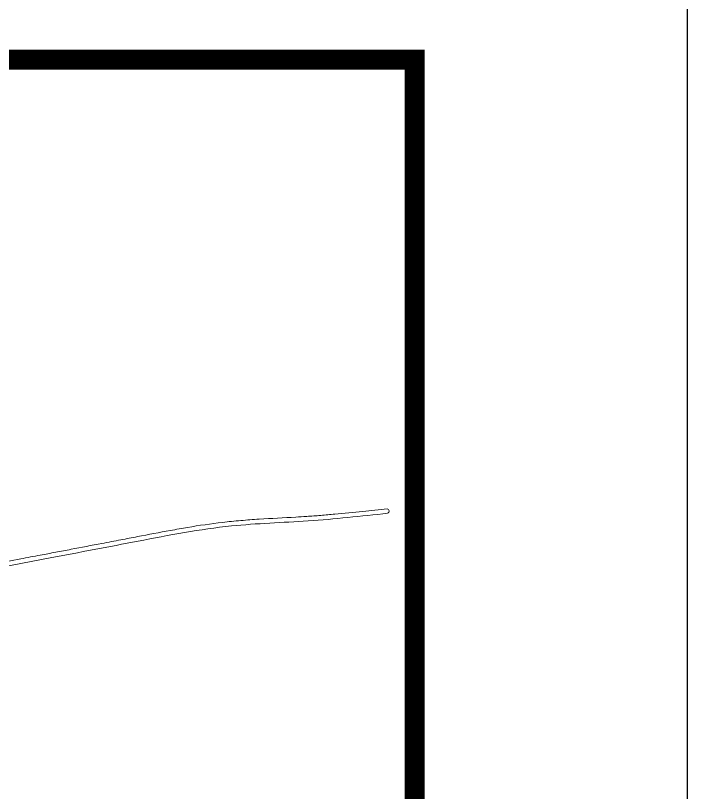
# Model space of a CAD drawing. Extents: x -1855204 to -1466800, y -1308584 to -996495.
# Drawn here: x -1661730 to -1660835, y -1071836 to -1070802 of the extents above; entities that cross this region are included whole.
import ezdxf

# ---------------------------------------------------------------- set-up
doc = ezdxf.new("R2010")
doc.units = 0
doc.header["$LTSCALE"] = 150
for name, color, linetype, lineweight in [('05.Text', 253, 'Continuous', 18), ('11.Khung bo', 32, 'Continuous', 50), ('12.Khung', 36, 'Continuous', 25)]:
    doc.layers.add(name, color=color, linetype=linetype, lineweight=lineweight)

# ---------------------------------------------------------------- blocks, each defined once
blk = doc.blocks.new('100')
at = {"layer": '05.Text', "color": 1}
blk.add_arc((1901175, -931477.3), 3.2, 294.4268, 78.1554, dxfattribs=at)
for points, knots in [([(1899973.1, -931201.6), (1899966.6, -931199.8), (1899954.3, -931196.3), (1899937.8, -931203.3), (1899921.5, -931213.4), (1899904.4, -931231.5), (1899888.2, -931254.1), (1899873, -931280.3), (1899858.3, -931304.3), (1899845.2, -931331), (1899822.9, -931367), (1899803.4, -931413.7), (1899787, -931444), (1899770.7, -931482.6), (1899769.7, -931436.2), (1899784.8, -931412.6), (1899814.5, -931392.6), (1899836.1, -931391.1), (1899852.3, -931394.6), (1899861.5, -931406.4), (1899863.5, -931422.3), (1899859.4, -931446.7), (1899853.1, -931470.8), (1899843.2, -931497.9), (1899834.8, -931518.2), (1899807.7, -931572.4), (1899849, -931495.3), (1899866.2, -931464.9), (1899878.9, -931438.6), (1899894.2, -931427.7), (1899906.6, -931426.8), (1899911.5, -931438.4), (1899909.9, -931450.2), (1899905.1, -931464.5), (1899897.9, -931483.9), (1899889.8, -931509.2), (1899883.5, -931532.1), (1899865.5, -931580.8), (1899892.4, -931515), (1899903.8, -931485.8), (1899917.2, -931460.8), (1899934.2, -931438.9), (1899958.3, -931433.4), (1899972.2, -931447.4), (1899972.9, -931463.9), (1899968.8, -931477.8), (1899965.3, -931493), (1899957.4, -931508.4), (1899946, -931551.5), (1899963.4, -931502.7), (1899973.5, -931479.8), (1899983.3, -931444.7), (1899999.7, -931421.2), (1900020.4, -931411), (1900037.6, -931414.1), (1900043.5, -931426.4), (1900043.2, -931438.1), (1900041.7, -931451.3), (1900039.7, -931464.3), (1900036.6, -931477.6), (1900032.9, -931488.4), (1900028.6, -931500.3), (1900022.7, -931514.4), (1900006.4, -931554.3), (1900038.7, -931495.6), (1900053.3, -931468.1), (1900076, -931425.5), (1900096.3, -931404.6), (1900119.1, -931392.6), (1900135.8, -931407.2), (1900134.8, -931429.2), (1900128.5, -931452.3), (1900118.1, -931472.7), (1900112.7, -931490.7), (1900104.3, -931503.6), (1900097.5, -931512.5), (1900082.8, -931522), (1900083.1, -931497.2), (1900082.5, -931478.9), (1900087.4, -931446.9), (1900090.3, -931411.7), (1900108, -931364.3), (1900141.1, -931300.8), (1900188.1, -931216.4), (1900258.3, -931141.6), (1900328.9, -931084), (1900390.5, -931028.5), (1900462.8, -930995.7), (1900527.5, -930964), (1900585, -930952.3), (1900634, -930953.8), (1900660.7, -930993), (1900653.1, -931043.8), (1900622.8, -931100.2), (1900584.4, -931174.1), (1900521.5, -931236), (1900460.6, -931308.1), (1900390.9, -931375.3), (1900300.5, -931445.5), (1900212.5, -931523.4), (1900117.7, -931598.5), (1900022.2, -931665.1), (1899919.5, -931735.8), (1899859, -931775.2), (1899777.4, -931844.1), (1899852.4, -931830.2), (1899892.8, -931817.1), (1899947.5, -931794.8), (1900034.7, -931760.2), (1900143.6, -931709.5), (1900290.9, -931663.1), (1900443.6, -931613.6), (1900590.7, -931564.8), (1900725.1, -931539.8), (1900843.1, -931517.3), (1900958.1, -931495), (1901070.9, -931491.8), (1901140.7, -931484.1), (1901176.3, -931480.2)], [0, 0, 0, 0, 19.742736, 37.133711, 51.551109, 77.355177, 111.043228, 134.8749, 168.044937, 195.531963, 223.83206, 296.579604, 334.006538, 354.862187, 374.114917, 422.887411, 452.068937, 474.719362, 486.70833, 499.788035, 516.471079, 533.408581, 573.712401, 591.872122, 617.766461, 649.305708, 711.400313, 744.882204, 779.031282, 791.720508, 801.10504, 810.905666, 823.841208, 837.146436, 855.839349, 886.372303, 913.743024, 937.882632, 993.135332, 1012.578644, 1046.559001, 1074.358066, 1094.38071, 1111.558876, 1125.489315, 1142.037403, 1155.384571, 1170.812574, 1201.849995, 1226.568972, 1266.374313, 1298.841021, 1330.027806, 1350.1848, 1365.448368, 1376.030322, 1387.990701, 1400.504845, 1415.805625, 1427.557431, 1441.212789, 1450.201596, 1464.583471, 1494.495999, 1521.199494, 1587.987784, 1627.792367, 1655.66996, 1679.533207, 1692.164413, 1714.474488, 1740.036894, 1764.968925, 1782.60841, 1796.472323, 1809.830826, 1819.292283, 1836.233739, 1857.253702, 1884.806496, 1928.743175, 1964.457309, 2034.976788, 2144.109914, 2252.814524, 2339.891273, 2418.018128, 2499.388796, 2576.721957, 2632.226097, 2677.858721, 2710.777511, 2760.683591, 2822.385174, 2904.062327, 3008.271093, 3084.765208, 3187.609521, 3297.787944, 3427.826967, 3540.554364, 3658.919114, 3783.110455, 3891.383702, 3938.835148, 3988.246142, 4029.992376, 4088.279873, 4157.519033, 4314.85278, 4446.156677, 4620.795453, 4796.781347, 4910.081883, 5030.401018, 5157.390076, 5260.768552, 5368.159844, 5368.159844, 5368.159844, 5368.159844]), ([(1899807, -931829.9), (1899807.8, -931830), (1899808.8, -931830), (1899811.1, -931830), (1899812.3, -931830), (1899815, -931829.8), (1899816.4, -931829.7), (1899820.9, -931829.1), (1899824.3, -931828.7), (1899831.2, -931827.5), (1899834.7, -931826.8), (1899841.7, -931825.3), (1899845.1, -931824.5), (1899854.6, -931822.3), (1899860, -931820.8), (1899870.1, -931817.9), (1899874.7, -931816.4), (1899881.8, -931814), (1899884.3, -931813.1), (1899893.1, -931809.9), (1899899.6, -931807.4), (1899912.9, -931802.3), (1899919.7, -931799.5), (1899930.8, -931795.1), (1899935.1, -931793.3), (1899942.7, -931790.3), (1899946.1, -931789), (1899952.7, -931786.3), (1899955.9, -931785), (1899965.7, -931781), (1899972.2, -931778.4), (1899985.1, -931773.2), (1899991.4, -931770.6), (1900002, -931766.3), (1900006.3, -931764.5), (1900014.7, -931760.9), (1900019, -931759.1), (1900031.7, -931753.7), (1900040.2, -931750), (1900065.7, -931738.9), (1900082.7, -931731.5), (1900108, -931720.7), (1900116.2, -931717.3), (1900130.9, -931711.4), (1900137.4, -931708.8), (1900149.1, -931704.2), (1900154.4, -931702.2), (1900164.9, -931698.3), (1900170.2, -931696.3), (1900186.1, -931690.7), (1900196.7, -931687), (1900228.6, -931676.3), (1900249.9, -931669.5), (1900280.8, -931659.7), (1900290.4, -931656.6), (1900309.5, -931650.5), (1900319.1, -931647.4), (1900347.8, -931638.2), (1900366.9, -931632), (1900396.7, -931622.3), (1900407.3, -931618.9), (1900427.4, -931612.3), (1900436.9, -931609.2), (1900455.8, -931603), (1900465.3, -931599.9), (1900493.8, -931590.6), (1900512.9, -931584.5), (1900541.2, -931575.8), (1900550.4, -931573.1), (1900570.1, -931567.5), (1900580.6, -931564.6), (1900597.2, -931560.2), (1900603.3, -931558.7), (1900621.7, -931554.2), (1900634, -931551.5), (1900658.6, -931546.3), (1900671, -931543.8), (1900692, -931539.8), (1900700.7, -931538.1), (1900716.4, -931535.2), (1900723.3, -931533.9), (1900737.1, -931531.3), (1900744, -931530), (1900764.7, -931526), (1900778.5, -931523.4), (1900800.8, -931519.2), (1900809.4, -931517.5), (1900825.3, -931514.5), (1900832.8, -931513.1), (1900854.9, -931508.8), (1900869.6, -931506), (1900892.1, -931501.9), (1900899.8, -931500.5), (1900923.1, -931496.6), (1900938.6, -931494.3), (1900958.4, -931492), (1900962.5, -931491.5), (1900970.7, -931490.7), (1900974.9, -931490.3), (1900987.2, -931489.3), (1900995.4, -931488.7), (1901020.1, -931487.1), (1901036.6, -931486.4), (1901057.8, -931485.1), (1901062.7, -931484.8), (1901073.8, -931484.1), (1901080.1, -931483.6), (1901092.7, -931482.6), (1901099, -931482), (1901117.8, -931480.3), (1901130.3, -931479), (1901153.8, -931476.5), (1901164.7, -931475.3), (1901175.7, -931474.1)], [20.328887, 20.328887, 20.328887, 20.328887, 20.34966, 20.34966, 20.370433, 20.370433, 20.391207, 20.391207, 20.434161, 20.434161, 20.477115, 20.477115, 20.520069, 20.520069, 20.602897, 20.602897, 20.685725, 20.685725, 20.73073, 20.73073, 20.841809, 20.841809, 20.952889, 20.952889, 21.022543, 21.022543, 21.07671, 21.07671, 21.130876, 21.130876, 21.239209, 21.239209, 21.346164, 21.346164, 21.41774, 21.41774, 21.489317, 21.489317, 21.632469, 21.632469, 21.918775, 21.918775, 22.055033, 22.055033, 22.161922, 22.161922, 22.248189, 22.248189, 22.334455, 22.334455, 22.506988, 22.506988, 22.852054, 22.852054, 23.007369, 23.007369, 23.162684, 23.162684, 23.473314, 23.473314, 23.645655, 23.645655, 23.799507, 23.799507, 23.953358, 23.953358, 24.261061, 24.261061, 24.408804, 24.408804, 24.575973, 24.575973, 24.672801, 24.672801, 24.866458, 24.866458, 25.060115, 25.060115, 25.196763, 25.196763, 25.305273, 25.305273, 25.413783, 25.413783, 25.630804, 25.630804, 25.76457, 25.76457, 25.881574, 25.881574, 26.112213, 26.112213, 26.23287, 26.23287, 26.474182, 26.474182, 26.537592, 26.537592, 26.601002, 26.601002, 26.727823, 26.727823, 26.981464, 26.981464, 27.056988, 27.056988, 27.154575, 27.154575, 27.252161, 27.252161, 27.447334, 27.447334, 27.617006, 27.617006, 27.617006, 27.617006])]:
    blk.add_open_spline(points, degree=3, knots=knots, dxfattribs=at)
at = {"layer": '11.Khung bo', "const_width": 26.7}
blk.add_lwpolyline([(1896212.6, -937871), (1901212.6, -937871), (1901212.6, -930871.1), (1896212.6, -930871.1)], close=True, dxfattribs=at)
at = {"layer": '12.Khung', "color": 1}
blk.add_lwpolyline([(1901579.2, -945939.8), (1901579.2, -916240.1), (1859579.6, -916240.1), (1859579.6, -945939.8)], close=True, dxfattribs=at)

msp = doc.modelspace()

# ---------------------------------------------------------------- block references
at = {"layer": '05.Text', "xscale": 0.991454545641318, "yscale": 0.991454545641318, "zscale": 0.9914545456793755}
msp.add_blockref('100', (-3546164.4, -147944.3), dxfattribs=at)

doc.saveas('drawing.dxf')
